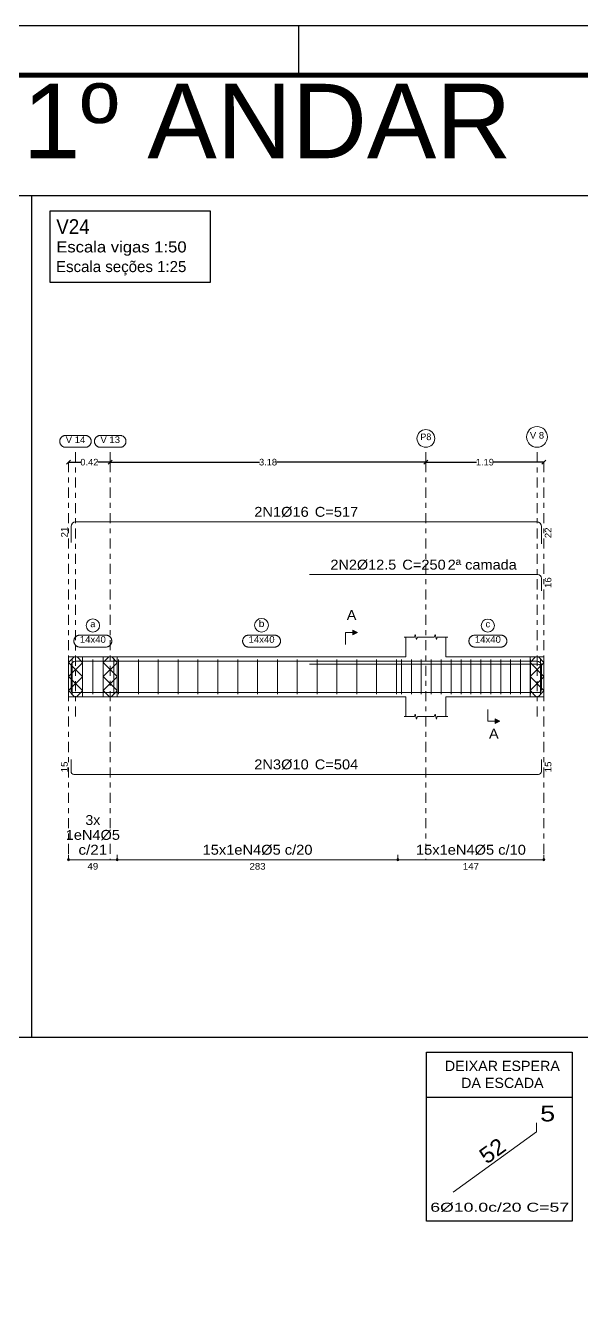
# Model space of a CAD drawing. Header units: centimetres. Extents: x 3194 to 3278, y -951 to -517.
# Drawn here: x 3235.91 to 3247.11, y -730.22 to -704.35 of the extents above; entities that cross this region are included whole.
import ezdxf
from ezdxf.enums import TextEntityAlignment as Align

# ---------------------------------------------------------------- set-up
doc = ezdxf.new("R2010")
doc.units = ezdxf.units.CM
doc.linetypes.add('CYPE_RAYAPUNTO', pattern=[0.4125, 0.2025, -0.105, 0, -0.105])
for name, color, linetype, lineweight in [('ARM_LONGITUDINAL_Ø10', 33, 'Continuous', 9), ('ARM_LONGITUDINAL_Ø12_5', 34, 'Continuous', 9), ('ARM_LONGITUDINAL_Ø16', 35, 'Continuous', 9), ('ARM_TRANSVERSAL_Ø5', 120, 'Continuous', 9), ('ELE_ARM_TRANS_TXT_EST', 7, 'Continuous', 9), ('ELE_CONT_NOS', 7, 'Continuous', 9), ('ELE_CONT_VIG_CONCRETO', 7, 'Continuous', 9), ('ELE_COT_COMPRIMENTO_PROJETADO', 8, 'Continuous', 0), ('ELE_COT_COT_ANCORAGENS', 8, 'Continuous', 0), ('ELE_COT_COT_EST', 8, 'Continuous', 0), ('ELE_COT_COT_LIN_APOIOS', 8, 'CYPE_RAYAPUNTO', 0), ('ELE_COT_TEXTOS_ESTRIBOS', 8, 'Continuous', 0), ('ELE_REF_COT_LIN_AUX_COTA', 8, 'CYPE_RAYAPUNTO', 9), ('ELE_REF_LINHAS_MARCAS_PLANTA', 8, 'Continuous', 9), ('ELE_REF_MARCAS_PLANTA', 8, 'Continuous', 9), ('ELE_REF_REF_ESCALA', 3, 'Continuous', 9), ('ELE_REF_REF_NOME', 8, 'Continuous', 9), ('ELE_REF_REF_REFERENCIA', 8, 'Continuous', 9), ('ELE_REF_TEXTO_REF_NOME', 8, 'Continuous', 9), ('ELE_REF_TEXTO_REF_REFERENCIA', 8, 'Continuous', 9), ('POR_ARM_LONG_ARM_TEXTOS', 7, 'Continuous', 9), ('POR_ARM_LONG_TXT_COMP', 7, 'Continuous', 9), ('POR_ARM_LONG_TXT_IND_LAYER_ARM_LONG', 7, 'Continuous', 9)]:
    doc.layers.add(name, color=color, linetype=linetype, lineweight=lineweight)
for name, color, linetype in [('ARQ-FOLHA', 7, 'Continuous'), ('COTA CYPE', 31, 'Continuous'), ('PDF_Text', 7, 'Continuous')]:
    doc.layers.add(name, color=color, linetype=linetype)
doc.styles.add('CYPETXT', font='arial.ttf', dxfattribs={"height": 0.2})
doc.styles.add('CYPETXT_0.2', font='arial.ttf', dxfattribs={"height": 0.133333})
doc.styles.add('PDF Arial', font='arial.ttf')
doc.styles.add('TQS_ARIAL', font='arial.ttf')
doc.dimstyles.new('cype_oblique', dxfattribs={"dimtxt": 0.18, "dimasz": 0.18, "dimexe": 0.05, "dimexo": 0.05, "dimgap": 0, "dimtad": 0, "dimdec": 4, "dimzin": 0, "dimdsep": 46, "dimtxsty": 'CYPETXT_0.2', "dimblk": 'OBLIQUE', "dimtsz": 0.04, "dimcen": 0.09, "dimadec": 0, "dimazin": 0, "dimtfac": 1, "dimtdec": 4, "dimtofl": 0, "dimtmove": 2, "dimatfit": 3, "dimfxl": 1, "dimtolj": 1, "dimtzin": 0, "dimarcsym": 0})

# ---------------------------------------------------------------- blocks, each defined once
blk = doc.blocks.new('*D1210')
at = {"layer": 'Defpoints', "color": 0, "transparency": 16777216}
for p in [(3236.778, -713.147), (3236.778, -713.147), (3237.618, -713.147)]:
    blk.add_point(p, dxfattribs=at)
at = {"layer": 'ELE_COT_COMPRIMENTO_PROJETADO', "color": 0, "lineweight": -2, "transparency": 16777216}
for p, q in [((3236.738, -713.187), (3236.818, -713.107)), ((3236.778, -713.147), (3237.026, -713.147)), ((3237.618, -713.147), (3237.371, -713.147)), ((3237.578, -713.187), (3237.658, -713.107))]:
    blk.add_line(p, q, dxfattribs=at)
at = {"layer": 'ELE_COT_COMPRIMENTO_PROJETADO', "color": 0, "transparency": 16777216, "insert": (3237.198, -713.147), "char_height": 0.1333, "attachment_point": 5, "style": 'CYPETXT_0.2'}
blk.add_mtext('\\A1;0.42', dxfattribs=at)
blk = doc.blocks.new('_OBLIQUE')
at = {"color": 0, "linetype": 'ByBlock'}
blk.add_line((-0.5, -0.5), (0.5, 0.5), dxfattribs=at)
blk = doc.blocks.new('*D1211')
at = {"layer": 'Defpoints', "color": 0, "transparency": 16777216}
for p in [(3237.618, -713.147), (3237.618, -713.147), (3243.978, -713.147)]:
    blk.add_point(p, dxfattribs=at)
at = {"layer": 'ELE_COT_COMPRIMENTO_PROJETADO', "color": 0, "lineweight": -2, "transparency": 16777216}
for p, q in [((3237.578, -713.187), (3237.658, -713.107)), ((3237.618, -713.147), (3240.625, -713.147)), ((3243.978, -713.147), (3240.972, -713.147)), ((3243.938, -713.187), (3244.018, -713.107))]:
    blk.add_line(p, q, dxfattribs=at)
at = {"layer": 'ELE_COT_COMPRIMENTO_PROJETADO', "color": 0, "transparency": 16777216, "insert": (3240.798, -713.147), "char_height": 0.1333, "attachment_point": 5, "style": 'CYPETXT_0.2'}
blk.add_mtext('\\A1;3.18', dxfattribs=at)
blk = doc.blocks.new('*D1212')
at = {"layer": 'Defpoints', "color": 0, "transparency": 16777216}
for p in [(3243.978, -713.147), (3243.978, -713.147), (3246.358, -713.147)]:
    blk.add_point(p, dxfattribs=at)
at = {"layer": 'ELE_COT_COMPRIMENTO_PROJETADO', "color": 0, "lineweight": -2, "transparency": 16777216}
for p, q in [((3243.938, -713.187), (3244.018, -713.107)), ((3243.978, -713.147), (3245.001, -713.147)), ((3246.358, -713.147), (3245.335, -713.147)), ((3246.318, -713.187), (3246.398, -713.107))]:
    blk.add_line(p, q, dxfattribs=at)
at = {"layer": 'ELE_COT_COMPRIMENTO_PROJETADO', "color": 0, "transparency": 16777216, "insert": (3245.168, -713.147), "char_height": 0.1333, "attachment_point": 5, "style": 'CYPETXT_0.2'}
blk.add_mtext('\\A1;1.19', dxfattribs=at)
blk = doc.blocks.new('FOLHA A1')
at = {"layer": 'ARQ-FOLHA'}
for p, q in [((841, 0), (0, 0)), ((471, -10), (471, 0))]:
    blk.add_line(p, q, dxfattribs=at)
at = {"layer": 'ARQ-FOLHA', "const_width": 1}
blk.add_lwpolyline([(25, -10), (25, -584), (831, -584), (831, -10), (25, -10)], dxfattribs=at)

msp = doc.modelspace()

# ---------------------------------------------------------------- hatches: boundary and pattern name
at = {"layer": 'ELE_REF_LINHAS_MARCAS_PLANTA'}
for points in [[(3242.50577, -716.62547), (3242.50577, -716.52947), (3242.60177, -716.57747)], [(3245.37246, -718.31947), (3245.37246, -718.41547), (3245.46846, -718.36747)]]:
    msp.add_hatch(color=256, dxfattribs=at).paths.add_polyline_path(points)

# ---------------------------------------------------------------- linework, layer by layer
for p, q in [((3196.8194, -707.7739), (3259.9194, -707.7739)), ((3236.03203, -707.7739), (3236.03203, -724.74074)), ((3259.9194, -724.74074), (3196.8194, -724.74074)), ((3243.99323, -725.94043), (3246.92897, -725.94201))]:
    msp.add_line(p, q)
msp.add_lwpolyline([(3243.99372, -725.03354), (3246.92946, -725.03354), (3246.92726, -728.43982), (3243.99152, -728.43982)], close=True)
at = {"layer": 'ARM_LONGITUDINAL_Ø10'}
for points in [[(3246.30846, -717.49047), (3246.30846, -717.73047), (3246.30389, -717.75343), (3246.29089, -717.7729), (3246.27142, -717.7859), (3246.24846, -717.79047), (3236.88846, -717.79047), (3236.8655, -717.7859), (3236.84603, -717.7729), (3236.83303, -717.75343), (3236.82846, -717.73047), (3236.82846, -717.49047)], [(3246.30846, -719.13747), (3246.30846, -719.37747), (3246.30389, -719.40043), (3246.29089, -719.4199), (3246.27142, -719.4329), (3246.24846, -719.43747), (3236.88846, -719.43747), (3236.8655, -719.4329), (3236.84603, -719.4199), (3236.83303, -719.40043), (3236.82846, -719.37747), (3236.82846, -719.13747)], [(3244.52674, -727.85881), (3246.20822, -726.64441), (3246.20822, -726.45986)]]:
    msp.add_lwpolyline(points, dxfattribs=at)
at = {"layer": 'ARM_LONGITUDINAL_Ø12_5'}
for points in [[(3246.30846, -715.73682), (3246.30846, -715.48682), (3246.30275, -715.45812), (3246.28649, -715.43379), (3246.26216, -715.41753), (3246.23346, -715.41182), (3241.63346, -715.41182)], [(3246.30846, -717.54547), (3246.30846, -717.29547), (3246.30275, -717.26677), (3246.28649, -717.24244), (3246.26216, -717.22618), (3246.23346, -717.22047), (3241.63346, -717.22047)]]:
    msp.add_lwpolyline(points, dxfattribs=at)
at = {"layer": 'ARM_LONGITUDINAL_Ø16'}
for points in [[(3246.30846, -714.7934), (3246.30846, -714.44338), (3246.30115, -714.40664), (3246.28034, -714.37549), (3246.2492, -714.35468), (3246.21246, -714.34738), (3236.92446, -714.34738), (3236.88772, -714.35468), (3236.85658, -714.37549), (3236.83577, -714.40664), (3236.82846, -714.44338), (3236.82846, -714.76338)], [(3246.30846, -717.60049), (3246.30846, -717.25047), (3246.30115, -717.21373), (3246.28034, -717.18259), (3246.2492, -717.16178), (3246.21246, -717.15447), (3236.92446, -717.15447), (3236.88772, -717.16178), (3236.85658, -717.18259), (3236.83577, -717.21373), (3236.82846, -717.25047), (3236.82846, -717.57047)]]:
    msp.add_lwpolyline(points, dxfattribs=at)
at = {"layer": 'ARM_TRANSVERSAL_Ø5'}
for p, q in [((3236.84846, -717.12247), (3236.84846, -717.82247)), ((3237.26846, -717.12247), (3237.26846, -717.82247)), ((3237.68846, -717.12247), (3237.68846, -717.82247)), ((3237.78696, -717.12247), (3237.78696, -717.82247)), ((3238.18696, -717.12247), (3238.18696, -717.82247)), ((3238.58696, -717.12247), (3238.58696, -717.82247)), ((3238.98696, -717.12247), (3238.98696, -717.82247)), ((3239.38696, -717.12247), (3239.38696, -717.82247)), ((3239.78696, -717.12247), (3239.78696, -717.82247)), ((3240.18696, -717.12247), (3240.18696, -717.82247)), ((3240.58696, -717.12247), (3240.58696, -717.82247)), ((3240.98696, -717.12247), (3240.98696, -717.82247)), ((3241.38696, -717.12247), (3241.38696, -717.82247)), ((3241.78696, -717.12247), (3241.78696, -717.82247)), ((3242.18696, -717.12247), (3242.18696, -717.82247)), ((3242.58696, -717.12247), (3242.58696, -717.82247)), ((3242.98696, -717.12247), (3242.98696, -717.82247)), ((3243.38696, -717.12247), (3243.38696, -717.82247)), ((3243.48696, -717.12247), (3243.48696, -717.82247)), ((3243.68696, -717.12247), (3243.68696, -717.82247)), ((3243.88696, -717.12247), (3243.88696, -717.82247)), ((3244.08696, -717.12247), (3244.08696, -717.82247)), ((3244.28696, -717.12247), (3244.28696, -717.82247)), ((3244.48696, -717.12247), (3244.48696, -717.82247)), ((3244.68696, -717.12247), (3244.68696, -717.82247)), ((3244.88696, -717.12247), (3244.88696, -717.82247)), ((3245.08696, -717.12247), (3245.08696, -717.82247)), ((3245.28696, -717.12247), (3245.28696, -717.82247)), ((3245.48696, -717.12247), (3245.48696, -717.82247)), ((3245.68696, -717.12247), (3245.68696, -717.82247)), ((3245.88696, -717.12247), (3245.88696, -717.82247)), ((3246.08696, -717.12247), (3246.08696, -717.82247)), ((3246.28696, -717.12247), (3246.28696, -717.82247))]:
    msp.add_line(p, q, dxfattribs=at)
at = {"layer": 'COTA CYPE'}
msp.add_lwpolyline([(3236.40569, -708.08117), (3239.63209, -708.08117), (3239.63209, -709.52464), (3236.40569, -709.52464)], close=True, dxfattribs=at)
at = {"layer": 'ELE_CONT_NOS'}
for p, q in [((3243.57846, -717.07247), (3243.57846, -716.67247)), ((3244.37846, -717.07247), (3244.37846, -716.67247)), ((3236.77846, -717.07247), (3236.77846, -717.87247)), ((3237.47846, -717.07247), (3237.47846, -717.07247)), ((3237.75846, -717.07247), (3237.75846, -717.07247)), ((3246.35846, -717.07247), (3246.35846, -717.87247)), ((3237.47846, -717.87247), (3237.47846, -717.87247)), ((3237.75846, -717.87247), (3237.75846, -717.87247)), ((3243.57846, -717.87247), (3243.57846, -718.27247)), ((3244.37846, -717.87247), (3244.37846, -718.27247))]:
    msp.add_line(p, q, dxfattribs=at)
at = {"layer": 'ELE_CONT_NOS', "lineweight": 0}
for p, q in [((3236.77846, -717.18424), (3236.89023, -717.07247)), ((3237.05846, -717.1814), (3236.94953, -717.07247)), ((3237.47846, -717.18424), (3237.59023, -717.07247)), ((3237.75846, -717.1814), (3237.64953, -717.07247)), ((3246.07846, -717.18424), (3246.19023, -717.07247)), ((3246.35846, -717.1814), (3246.24953, -717.07247)), ((3237.05846, -717.46424), (3236.77846, -717.18424)), ((3236.77846, -717.46709), (3237.05846, -717.18709)), ((3237.75846, -717.46424), (3237.47846, -717.18424)), ((3237.47846, -717.46709), (3237.75846, -717.18709)), ((3246.35846, -717.46424), (3246.07846, -717.18424)), ((3246.07846, -717.46709), (3246.35846, -717.18709)), ((3237.05846, -717.74709), (3236.77846, -717.46709)), ((3236.77846, -717.74993), (3237.05846, -717.46993)), ((3237.75846, -717.74709), (3237.47846, -717.46709)), ((3237.47846, -717.74993), (3237.75846, -717.46993)), ((3246.35846, -717.74709), (3246.07846, -717.46709)), ((3246.07846, -717.74993), (3246.35846, -717.46993)), ((3236.901, -717.87247), (3236.77846, -717.74993)), ((3236.93876, -717.87247), (3237.05846, -717.75277)), ((3237.601, -717.87247), (3237.47846, -717.74993)), ((3237.63876, -717.87247), (3237.75846, -717.75277)), ((3246.201, -717.87247), (3246.07846, -717.74993)), ((3246.23876, -717.87247), (3246.35846, -717.75277))]:
    msp.add_line(p, q, dxfattribs=at)
at = {"layer": 'ELE_CONT_NOS'}
for points in [[(3243.53846, -716.67247), (3243.74846, -716.67247), (3243.76346, -716.62247), (3243.79346, -716.72247), (3243.80846, -716.67247), (3244.01846, -716.67247)], [(3243.93846, -716.67247), (3244.14846, -716.67247), (3244.16346, -716.62247), (3244.19346, -716.72247), (3244.20846, -716.67247), (3244.41846, -716.67247)], [(3236.77846, -717.07247), (3237.05846, -717.07247)], [(3237.47846, -717.07247), (3237.75846, -717.07247)], [(3246.07846, -717.07247), (3246.35846, -717.07247)], [(3236.77846, -717.87247), (3237.05846, -717.87247)], [(3237.47846, -717.87247), (3237.75846, -717.87247)], [(3246.07846, -717.87247), (3246.35846, -717.87247)], [(3243.53846, -718.27247), (3243.74846, -718.27247), (3243.76346, -718.22247), (3243.79346, -718.32247), (3243.80846, -718.27247), (3244.01846, -718.27247)], [(3243.93846, -718.27247), (3244.14846, -718.27247), (3244.16346, -718.22247), (3244.19346, -718.32247), (3244.20846, -718.27247), (3244.41846, -718.27247)]]:
    msp.add_lwpolyline(points, dxfattribs=at)
at = {"layer": 'ELE_CONT_NOS', "lineweight": 0}
for points in [[(3236.77846, -717.07247), (3236.77846, -717.87247), (3237.05846, -717.87247), (3237.05846, -717.07247), (3236.77846, -717.07247)], [(3237.47846, -717.07247), (3237.47846, -717.87247), (3237.75846, -717.87247), (3237.75846, -717.07247), (3237.47846, -717.07247)], [(3246.07846, -717.07247), (3246.07846, -717.87247), (3246.35846, -717.87247), (3246.35846, -717.07247), (3246.07846, -717.07247)]]:
    msp.add_lwpolyline(points, close=True, dxfattribs=at)
at = {"layer": 'ELE_CONT_VIG_CONCRETO'}
for p, q in [((3237.05846, -717.07247), (3237.47846, -717.07247)), ((3237.75846, -717.07247), (3243.57846, -717.07247)), ((3244.37846, -717.07247), (3246.07846, -717.07247)), ((3237.05846, -717.87247), (3237.47846, -717.87247)), ((3237.75846, -717.87247), (3243.57846, -717.87247)), ((3244.37846, -717.87247), (3246.07846, -717.87247))]:
    msp.add_line(p, q, dxfattribs=at)
at = {"layer": 'ELE_COT_COT_EST'}
for p, q in [((3236.77846, -721.15747), (3236.77846, -721.05747)), ((3237.75846, -721.15747), (3237.75846, -721.05747)), ((3243.41546, -721.15747), (3243.41546, -721.05747))]:
    msp.add_line(p, q, dxfattribs=at)
for points in [[(3236.77846, -721.15747), (3237.75846, -721.15747), (3237.75846, -721.05747)], [(3237.75846, -721.15747), (3243.41546, -721.15747), (3243.41546, -721.05747)], [(3243.41546, -721.15747), (3246.35846, -721.15747), (3246.35846, -721.05747)]]:
    msp.add_lwpolyline(points, dxfattribs=at)
for centre in [(3236.77846, -721.15747), (3237.75846, -721.15747), (3237.75846, -721.15747), (3243.41546, -721.15747), (3243.41546, -721.15747), (3246.35846, -721.15747)]:
    msp.add_circle(centre, 0.02, dxfattribs=at)
at = {"layer": 'ELE_COT_COT_LIN_APOIOS'}
for p, q in [((3236.77846, -713.14738), (3236.77846, -721.15747)), ((3237.61846, -713.14738), (3237.61846, -721.15747)), ((3243.97846, -713.14738), (3243.97846, -721.15747)), ((3246.35846, -713.14738), (3246.35846, -721.15747))]:
    msp.add_line(p, q, dxfattribs=at)
at = {"layer": 'ELE_REF_COT_LIN_AUX_COTA'}
for p, q in [((3236.91846, -713.14738), (3236.91846, -712.84738)), ((3237.61846, -713.14738), (3237.61846, -712.84738)), ((3243.97846, -713.14738), (3243.97846, -712.84738)), ((3246.21846, -713.14738), (3246.21846, -712.84738)), ((3236.91846, -718.27247), (3236.91846, -713.14738)), ((3246.21846, -718.27247), (3246.21846, -713.14738))]:
    msp.add_line(p, q, dxfattribs=at)
at = {"layer": 'ELE_REF_LINHAS_MARCAS_PLANTA'}
for p, q in [((3242.36177, -716.57747), (3242.36177, -716.81747)), ((3242.36177, -716.57747), (3242.50577, -716.57747)), ((3245.22846, -718.36747), (3245.22846, -718.12747)), ((3245.22846, -718.36747), (3245.37246, -718.36747))]:
    msp.add_line(p, q, dxfattribs=at)
for points in [[(3242.50577, -716.62547), (3242.50577, -716.52947), (3242.60177, -716.57747)], [(3245.37246, -718.31947), (3245.37246, -718.41547), (3245.46846, -718.36747)]]:
    msp.add_lwpolyline(points, close=True, dxfattribs=at)
at = {"layer": 'ELE_REF_REF_NOME'}
for points in [[(3237.53046, -716.63247), (3237.53848, -716.63274), (3237.54645, -716.63354), (3237.55436, -716.63487), (3237.56216, -716.63673), (3237.56982, -716.63911), (3237.57731, -716.64199), (3237.58458, -716.64537), (3237.59161, -716.64922), (3237.59837, -716.65354), (3237.60483, -716.65829), (3237.61095, -716.66347), (3237.61672, -716.66905), (3237.6221, -716.67499), (3237.62707, -716.68129), (3237.63161, -716.6879), (3237.63569, -716.6948), (3237.63931, -716.70196), (3237.64244, -716.70934), (3237.64507, -716.71692), (3237.64719, -716.72465), (3237.64879, -716.73251), (3237.64986, -716.74046), (3237.65039, -716.74846), (3237.65039, -716.75648), (3237.64986, -716.76448), (3237.64879, -716.77243), (3237.64719, -716.78029), (3237.64507, -716.78802), (3237.64244, -716.7956), (3237.63931, -716.80298), (3237.63569, -716.81014), (3237.63161, -716.81704), (3237.62707, -716.82365), (3237.6221, -716.82995), (3237.61672, -716.83589), (3237.61095, -716.84147), (3237.60483, -716.84665), (3237.59837, -716.8514), (3237.59161, -716.85572), (3237.58458, -716.85957), (3237.57731, -716.86295), (3237.56982, -716.86583), (3237.56216, -716.86821), (3237.55436, -716.87007), (3237.54645, -716.8714), (3237.53848, -716.8722), (3237.53046, -716.87247), (3237.00646, -716.87247), (3236.99845, -716.8722), (3236.99047, -716.8714), (3236.98256, -716.87007), (3236.97476, -716.86821), (3236.9671, -716.86583), (3236.95961, -716.86295), (3236.95234, -716.85957), (3236.94531, -716.85572), (3236.93855, -716.8514), (3236.93209, -716.84665), (3236.92597, -716.84147), (3236.9202, -716.83589), (3236.91482, -716.82995), (3236.90985, -716.82365), (3236.90531, -716.81704), (3236.90123, -716.81014), (3236.89761, -716.80298), (3236.89448, -716.7956), (3236.89185, -716.78802), (3236.88973, -716.78029), (3236.88813, -716.77243), (3236.88706, -716.76448), (3236.88653, -716.75648), (3236.88653, -716.74846), (3236.88706, -716.74046), (3236.88813, -716.73251), (3236.88973, -716.72465), (3236.89185, -716.71692), (3236.89448, -716.70934), (3236.89761, -716.70196), (3236.90123, -716.6948), (3236.90531, -716.6879), (3236.90985, -716.68129), (3236.91482, -716.67499), (3236.9202, -716.66905), (3236.92597, -716.66347), (3236.93209, -716.65829), (3236.93855, -716.65354), (3236.94531, -716.64922), (3236.95234, -716.64537), (3236.95961, -716.64199), (3236.9671, -716.63911), (3236.97476, -716.63673), (3236.98256, -716.63487), (3236.99047, -716.63354), (3236.99845, -716.63274), (3237.00646, -716.63247), (3237.53046, -716.63247)], [(3240.93046, -716.63247), (3240.93848, -716.63274), (3240.94645, -716.63354), (3240.95436, -716.63487), (3240.96216, -716.63673), (3240.96982, -716.63911), (3240.97731, -716.64199), (3240.98458, -716.64537), (3240.99161, -716.64922), (3240.99837, -716.65354), (3241.00483, -716.65829), (3241.01095, -716.66347), (3241.01672, -716.66905), (3241.0221, -716.67499), (3241.02707, -716.68129), (3241.03161, -716.6879), (3241.03569, -716.6948), (3241.03931, -716.70196), (3241.04244, -716.70934), (3241.04507, -716.71692), (3241.04719, -716.72465), (3241.04879, -716.73251), (3241.04986, -716.74046), (3241.05039, -716.74846), (3241.05039, -716.75648), (3241.04986, -716.76448), (3241.04879, -716.77243), (3241.04719, -716.78029), (3241.04507, -716.78802), (3241.04244, -716.7956), (3241.03931, -716.80298), (3241.03569, -716.81014), (3241.03161, -716.81704), (3241.02707, -716.82365), (3241.0221, -716.82995), (3241.01672, -716.83589), (3241.01095, -716.84147), (3241.00483, -716.84665), (3240.99837, -716.8514), (3240.99161, -716.85572), (3240.98458, -716.85957), (3240.97731, -716.86295), (3240.96982, -716.86583), (3240.96216, -716.86821), (3240.95436, -716.87007), (3240.94645, -716.8714), (3240.93848, -716.8722), (3240.93046, -716.87247), (3240.40646, -716.87247), (3240.39845, -716.8722), (3240.39047, -716.8714), (3240.38256, -716.87007), (3240.37476, -716.86821), (3240.3671, -716.86583), (3240.35961, -716.86295), (3240.35234, -716.85957), (3240.34531, -716.85572), (3240.33855, -716.8514), (3240.33209, -716.84665), (3240.32597, -716.84147), (3240.3202, -716.83589), (3240.31482, -716.82995), (3240.30985, -716.82365), (3240.30531, -716.81704), (3240.30123, -716.81014), (3240.29761, -716.80298), (3240.29448, -716.7956), (3240.29185, -716.78802), (3240.28973, -716.78029), (3240.28813, -716.77243), (3240.28706, -716.76448), (3240.28653, -716.75648), (3240.28653, -716.74846), (3240.28706, -716.74046), (3240.28813, -716.73251), (3240.28973, -716.72465), (3240.29185, -716.71692), (3240.29448, -716.70934), (3240.29761, -716.70196), (3240.30123, -716.6948), (3240.30531, -716.6879), (3240.30985, -716.68129), (3240.31482, -716.67499), (3240.3202, -716.66905), (3240.32597, -716.66347), (3240.33209, -716.65829), (3240.33855, -716.65354), (3240.34531, -716.64922), (3240.35234, -716.64537), (3240.35961, -716.64199), (3240.3671, -716.63911), (3240.37476, -716.63673), (3240.38256, -716.63487), (3240.39047, -716.63354), (3240.39845, -716.63274), (3240.40646, -716.63247), (3240.93046, -716.63247)], [(3245.49046, -716.63247), (3245.49848, -716.63274), (3245.50645, -716.63354), (3245.51436, -716.63487), (3245.52216, -716.63673), (3245.52982, -716.63911), (3245.53731, -716.64199), (3245.54458, -716.64537), (3245.55161, -716.64922), (3245.55837, -716.65354), (3245.56483, -716.65829), (3245.57095, -716.66347), (3245.57672, -716.66905), (3245.5821, -716.67499), (3245.58707, -716.68129), (3245.59161, -716.6879), (3245.59569, -716.6948), (3245.59931, -716.70196), (3245.60244, -716.70934), (3245.60507, -716.71692), (3245.60719, -716.72465), (3245.60879, -716.73251), (3245.60986, -716.74046), (3245.61039, -716.74846), (3245.61039, -716.75648), (3245.60986, -716.76448), (3245.60879, -716.77243), (3245.60719, -716.78029), (3245.60507, -716.78802), (3245.60244, -716.7956), (3245.59931, -716.80298), (3245.59569, -716.81014), (3245.59161, -716.81704), (3245.58707, -716.82365), (3245.5821, -716.82995), (3245.57672, -716.83589), (3245.57095, -716.84147), (3245.56483, -716.84665), (3245.55837, -716.8514), (3245.55161, -716.85572), (3245.54458, -716.85957), (3245.53731, -716.86295), (3245.52982, -716.86583), (3245.52216, -716.86821), (3245.51436, -716.87007), (3245.50645, -716.8714), (3245.49848, -716.8722), (3245.49046, -716.87247), (3244.96646, -716.87247), (3244.95845, -716.8722), (3244.95047, -716.8714), (3244.94256, -716.87007), (3244.93476, -716.86821), (3244.9271, -716.86583), (3244.91961, -716.86295), (3244.91234, -716.85957), (3244.90531, -716.85572), (3244.89855, -716.8514), (3244.89209, -716.84665), (3244.88597, -716.84147), (3244.8802, -716.83589), (3244.87482, -716.82995), (3244.86985, -716.82365), (3244.86531, -716.81704), (3244.86123, -716.81014), (3244.85761, -716.80298), (3244.85448, -716.7956), (3244.85185, -716.78802), (3244.84973, -716.78029), (3244.84813, -716.77243), (3244.84706, -716.76448), (3244.84653, -716.75648), (3244.84653, -716.74846), (3244.84706, -716.74046), (3244.84813, -716.73251), (3244.84973, -716.72465), (3244.85185, -716.71692), (3244.85448, -716.70934), (3244.85761, -716.70196), (3244.86123, -716.6948), (3244.86531, -716.6879), (3244.86985, -716.68129), (3244.87482, -716.67499), (3244.8802, -716.66905), (3244.88597, -716.66347), (3244.89209, -716.65829), (3244.89855, -716.65354), (3244.90531, -716.64922), (3244.91234, -716.64537), (3244.91961, -716.64199), (3244.9271, -716.63911), (3244.93476, -716.63673), (3244.94256, -716.63487), (3244.95047, -716.63354), (3244.95845, -716.63274), (3244.96646, -716.63247), (3245.49046, -716.63247)]]:
    msp.add_lwpolyline(points, close=True, dxfattribs=at)
for centre, radius in [((3237.26846, -716.43777), 0.13471), ((3240.66846, -716.43314), 0.13933), ((3245.22846, -716.44038), 0.13209)]:
    msp.add_circle(centre, radius, dxfattribs=at)
at = {"layer": 'ELE_REF_REF_REFERENCIA'}
for points in [[(3237.11546, -712.60738), (3237.12348, -712.60764), (3237.13145, -712.60845), (3237.13936, -712.60978), (3237.14716, -712.61164), (3237.15482, -712.61401), (3237.16231, -712.6169), (3237.16958, -712.62027), (3237.17661, -712.62413), (3237.18337, -712.62844), (3237.18983, -712.6332), (3237.19595, -712.63838), (3237.20172, -712.64395), (3237.2071, -712.6499), (3237.21207, -712.65619), (3237.21661, -712.66281), (3237.22069, -712.66971), (3237.22431, -712.67686), (3237.22744, -712.68425), (3237.23007, -712.69182), (3237.23219, -712.69956), (3237.23379, -712.70742), (3237.23486, -712.71536), (3237.23539, -712.72337), (3237.23539, -712.73138), (3237.23486, -712.73939), (3237.23379, -712.74733), (3237.23219, -712.75519), (3237.23007, -712.76293), (3237.22744, -712.7705), (3237.22431, -712.77789), (3237.22069, -712.78504), (3237.21661, -712.79194), (3237.21207, -712.79856), (3237.2071, -712.80485), (3237.20172, -712.8108), (3237.19595, -712.81637), (3237.18983, -712.82155), (3237.18337, -712.82631), (3237.17661, -712.83062), (3237.16958, -712.83448), (3237.16231, -712.83785), (3237.15482, -712.84074), (3237.14716, -712.84311), (3237.13936, -712.84497), (3237.13145, -712.8463), (3237.12348, -712.84711), (3237.11546, -712.84738), (3236.72146, -712.84738), (3236.71345, -712.84711), (3236.70547, -712.8463), (3236.69756, -712.84497), (3236.68976, -712.84311), (3236.6821, -712.84074), (3236.67461, -712.83785), (3236.66734, -712.83448), (3236.66031, -712.83062), (3236.65355, -712.82631), (3236.64709, -712.82155), (3236.64097, -712.81637), (3236.6352, -712.8108), (3236.62982, -712.80485), (3236.62485, -712.79856), (3236.62031, -712.79194), (3236.61623, -712.78504), (3236.61261, -712.77789), (3236.60948, -712.7705), (3236.60685, -712.76293), (3236.60473, -712.75519), (3236.60313, -712.74733), (3236.60206, -712.73939), (3236.60153, -712.73138), (3236.60153, -712.72337), (3236.60206, -712.71536), (3236.60313, -712.70742), (3236.60473, -712.69956), (3236.60685, -712.69182), (3236.60948, -712.68425), (3236.61261, -712.67686), (3236.61623, -712.66971), (3236.62031, -712.66281), (3236.62485, -712.65619), (3236.62982, -712.6499), (3236.6352, -712.64395), (3236.64097, -712.63838), (3236.64709, -712.6332), (3236.65355, -712.62844), (3236.66031, -712.62413), (3236.66734, -712.62027), (3236.67461, -712.6169), (3236.6821, -712.61401), (3236.68976, -712.61164), (3236.69756, -712.60978), (3236.70547, -712.60845), (3236.71345, -712.60764), (3236.72146, -712.60738), (3237.11546, -712.60738)], [(3237.81546, -712.60738), (3237.82348, -712.60764), (3237.83145, -712.60845), (3237.83936, -712.60978), (3237.84716, -712.61164), (3237.85482, -712.61401), (3237.86231, -712.6169), (3237.86958, -712.62027), (3237.87661, -712.62413), (3237.88337, -712.62844), (3237.88983, -712.6332), (3237.89595, -712.63838), (3237.90172, -712.64395), (3237.9071, -712.6499), (3237.91207, -712.65619), (3237.91661, -712.66281), (3237.92069, -712.66971), (3237.92431, -712.67686), (3237.92744, -712.68425), (3237.93007, -712.69182), (3237.93219, -712.69956), (3237.93379, -712.70742), (3237.93486, -712.71536), (3237.93539, -712.72337), (3237.93539, -712.73138), (3237.93486, -712.73939), (3237.93379, -712.74733), (3237.93219, -712.75519), (3237.93007, -712.76293), (3237.92744, -712.7705), (3237.92431, -712.77789), (3237.92069, -712.78504), (3237.91661, -712.79194), (3237.91207, -712.79856), (3237.9071, -712.80485), (3237.90172, -712.8108), (3237.89595, -712.81637), (3237.88983, -712.82155), (3237.88337, -712.82631), (3237.87661, -712.83062), (3237.86958, -712.83448), (3237.86231, -712.83785), (3237.85482, -712.84074), (3237.84716, -712.84311), (3237.83936, -712.84497), (3237.83145, -712.8463), (3237.82348, -712.84711), (3237.81546, -712.84738), (3237.42146, -712.84738), (3237.41345, -712.84711), (3237.40547, -712.8463), (3237.39756, -712.84497), (3237.38976, -712.84311), (3237.3821, -712.84074), (3237.37461, -712.83785), (3237.36734, -712.83448), (3237.36031, -712.83062), (3237.35355, -712.82631), (3237.34709, -712.82155), (3237.34097, -712.81637), (3237.3352, -712.8108), (3237.32982, -712.80485), (3237.32485, -712.79856), (3237.32031, -712.79194), (3237.31623, -712.78504), (3237.31261, -712.77789), (3237.30948, -712.7705), (3237.30685, -712.76293), (3237.30473, -712.75519), (3237.30313, -712.74733), (3237.30206, -712.73939), (3237.30153, -712.73138), (3237.30153, -712.72337), (3237.30206, -712.71536), (3237.30313, -712.70742), (3237.30473, -712.69956), (3237.30685, -712.69182), (3237.30948, -712.68425), (3237.31261, -712.67686), (3237.31623, -712.66971), (3237.32031, -712.66281), (3237.32485, -712.65619), (3237.32982, -712.6499), (3237.3352, -712.64395), (3237.34097, -712.63838), (3237.34709, -712.6332), (3237.35355, -712.62844), (3237.36031, -712.62413), (3237.36734, -712.62027), (3237.37461, -712.6169), (3237.3821, -712.61401), (3237.38976, -712.61164), (3237.39756, -712.60978), (3237.40547, -712.60845), (3237.41345, -712.60764), (3237.42146, -712.60738), (3237.81546, -712.60738)]]:
    msp.add_lwpolyline(points, close=True, dxfattribs=at)
for centre, radius in [((3243.97846, -712.66898), 0.17839), ((3246.21846, -712.63798), 0.2094)]:
    msp.add_circle(centre, radius, dxfattribs=at)

# ---------------------------------------------------------------- block references
at = {"layer": 'ARQ-FOLHA', "xscale": 0.1, "yscale": 0.1, "zscale": 0.1}
msp.add_blockref('FOLHA A1', (3194.3194, -704.34997), dxfattribs=at)

# ---------------------------------------------------------------- texts
at = {"style": 'CYPETXT', "width": 1.218093}
msp.add_text('5', height=0.32, dxfattribs=at).set_placement((3246.28132, -726.4319), (3246.58417, -726.4319), align=Align.FIT)
at = {"style": 'CYPETXT', "width": 1.042546}
msp.add_text('52', height=0.32, rotation=35.837495, dxfattribs=at).set_placement((3245.20321, -727.30443), (3245.62346, -727.00091), align=Align.FIT)
at = {"insert": (3211.05675, -705.52088), "char_height": 1.5, "attachment_point": 1, "style": 'TQS_ARIAL'}
msp.add_mtext_dynamic_manual_height_columns('DETALHAMENTO VIGAS 1º ANDAR', width=72.2611045, gutter_width=12.5, heights=[0], dxfattribs=at)
at = {"layer": 'COTA CYPE', "style": 'CYPETXT', "width": 0.911221}
msp.add_text('V24', height=0.297399, dxfattribs=at).set_placement((3236.5311, -708.54794), (3237.20471, -708.54794), align=Align.FIT)
at = {"layer": 'ELE_ARM_TRANS_TXT_EST', "style": 'CYPETXT'}
for s, width, p, p2 in [('3x', 1.016644, (3237.11846, -720.45747), (3237.41846, -720.45747)), ('1eN4%%c5', 1.049339, (3236.72246, -720.75747), (3237.81446, -720.75747)), ('c/21', 1.096376, (3236.97896, -721.05747), (3237.55796, -721.05747)), ('15x1eN4%%c5 c/20', 1.055863, (3239.47996, -721.05747), (3241.69396, -721.05747)), ('15x1eN4%%c5 c/10', 1.055863, (3243.77996, -721.05747), (3245.99396, -721.05747))]:
    msp.add_text(s, height=0.2, dxfattribs=dict(at, width=width)).set_placement(p, p2, align=Align.FIT)
at = {"layer": 'ELE_COT_COT_ANCORAGENS', "style": 'CYPETXT', "width": 1.042546}
for s, p, p2 in [('21', (3236.76179, -714.66338), (3236.76179, -714.44738)), ('22', (3246.50846, -714.67839), (3246.50846, -714.46239)), ('16', (3246.50846, -715.68232), (3246.50846, -715.46632)), ('15', (3236.76179, -719.39547), (3236.76179, -719.17947)), ('15', (3246.50846, -719.39547), (3246.50846, -719.17947))]:
    msp.add_text(s, height=0.133333, rotation=90, dxfattribs=at).set_placement(p, p2, align=Align.FIT)
at = {"layer": 'ELE_COT_TEXTOS_ESTRIBOS', "style": 'CYPETXT', "width": 1.042546}
for s, p, p2 in [('49', (3237.16046, -721.35747), (3237.37646, -721.35747)), ('283', (3240.42496, -721.35747), (3240.74896, -721.35747)), ('147', (3244.72496, -721.35747), (3245.04896, -721.35747))]:
    msp.add_text(s, height=0.133333, dxfattribs=at).set_placement(p, p2, align=Align.FIT)
at = {"layer": 'ELE_REF_MARCAS_PLANTA', "style": 'CYPETXT', "width": 1.044083}
for p, p2 in [((3242.38427, -716.32747), (3242.57927, -716.32747)), ((3245.25096, -718.71747), (3245.44596, -718.71747))]:
    msp.add_text('A', height=0.2, dxfattribs=at).set_placement(p, p2, align=Align.FIT)
at = {"layer": 'ELE_REF_REF_ESCALA', "style": 'CYPETXT'}
for s, width, p, p2 in [('Escala vigas 1:50', 1.075389, (3236.5311, -708.91969), (3239.1575, -708.91969)), ('Escala seções 1:25', 0.971968, (3236.52622, -709.3158), (3239.15263, -709.3158))]:
    msp.add_text(s, height=0.2230494, dxfattribs=dict(at, width=width)).set_placement(p, p2, align=Align.FIT)
at = {"layer": 'ELE_REF_TEXTO_REF_NOME', "style": 'CYPETXT'}
for s, height, width, p, p2 in [('a', 0.13333, 0.984627, (3237.21746, -716.4711), (3237.31946, -716.4711)), ('b', 0.13333, 1.139078, (3240.60946, -716.46647), (3240.72746, -716.46647)), ('c', 0.13333, 0.987832, (3245.18246, -716.47372), (3245.27446, -716.47372)), ('14x40', 0.133333, 1.032505, (3237.00646, -716.7858), (3237.53046, -716.7858)), ('14x40', 0.133333, 1.032505, (3240.40646, -716.7858), (3240.93046, -716.7858)), ('14x40', 0.133333, 1.032505, (3244.96646, -716.7858), (3245.49046, -716.7858))]:
    msp.add_text(s, height=height, dxfattribs=dict(at, width=width)).set_placement(p, p2, align=Align.FIT)
at = {"layer": 'ELE_REF_TEXTO_REF_REFERENCIA', "style": 'CYPETXT'}
for s, width, p, p2 in [('V 14', 1.028253, (3236.72146, -712.76071), (3237.11546, -712.76071)), ('V 13', 1.028253, (3237.42146, -712.76071), (3237.81546, -712.76071)), ('P8', 0.965629, (3243.86846, -712.70232), (3244.08846, -712.70232)), ('V 8', 1.022957, (3246.07546, -712.67131), (3246.36146, -712.67131))]:
    msp.add_text(s, height=0.133333, dxfattribs=dict(at, width=width)).set_placement(p, p2, align=Align.FIT)
at = {"layer": 'PDF_Text', "insert": (3244.12895, -725.76169), "char_height": 0.2058994, "width": 2.7822492, "attachment_point": 7, "style": 'PDF Arial'}
msp.add_mtext('\\pxqc;DEIXAR ESPERA \\PDA ESCADA', dxfattribs=at)
at = {"layer": 'POR_ARM_LONG_ARM_TEXTOS', "style": 'CYPETXT'}
for s, height, width, p, p2 in [('2N1%%c16', 0.2, 1.055105, (3240.52096, -714.24738), (3241.61896, -714.24738)), ('2N2%%c12.5', 0.2, 1.041086, (3242.05596, -715.31182), (3243.38196, -715.31182)), ('2N3%%c10', 0.2, 1.055105, (3240.52096, -719.33747), (3241.61896, -719.33747)), ('6%%C10.0c/20 C=57', 0.1806117, 1.409606, (3244.06788, -728.25178), (3246.86578, -728.25178))]:
    msp.add_text(s, height=height, dxfattribs=dict(at, width=width)).set_placement(p, p2, align=Align.FIT)
at = {"layer": 'POR_ARM_LONG_TXT_COMP', "style": 'CYPETXT', "width": 1.053117}
for s, p, p2 in [(' C=517', (3241.65896, -714.24738), (3242.61596, -714.24738)), (' C=250', (3243.42196, -715.31182), (3244.37896, -715.31182)), (' C=504', (3241.65896, -719.33747), (3242.61596, -719.33747))]:
    msp.add_text(s, height=0.2, dxfattribs=at).set_placement(p, p2, align=Align.FIT)
at = {"layer": 'POR_ARM_LONG_TXT_IND_LAYER_ARM_LONG', "style": 'CYPETXT', "width": 1.046284}
msp.add_text('2ª camada', height=0.2, dxfattribs=at).set_placement((3244.41896, -715.31182), (3245.81096, -715.31182), align=Align.FIT)

# ---------------------------------------------------------------- dimensions: what is measured, and where the dimension line sits
at = {"layer": 'ELE_COT_COMPRIMENTO_PROJETADO'}
for p1, p2, text, picture, middle in [((3237.61846, -713.14738), (3236.77846, -713.14738), '0.42', '*D1210', (3237.19846, -713.14738)), ((3243.97846, -713.14738), (3237.61846, -713.14738), '3.18', '*D1211', (3240.79846, -713.14738)), ((3246.35846, -713.14738), (3243.97846, -713.14738), '1.19', '*D1212', (3245.16846, -713.14738))]:
    dim = msp.add_aligned_dim(p1=p1, p2=p2, distance=0, text=text, dimstyle='cype_oblique', override={"dimexe": 0, "dimexo": 0}, dxfattribs=at)
    dim.commit()
    dim.dimension.update_dxf_attribs({"geometry": picture, "text_midpoint": middle})

doc.saveas('drawing.dxf')
